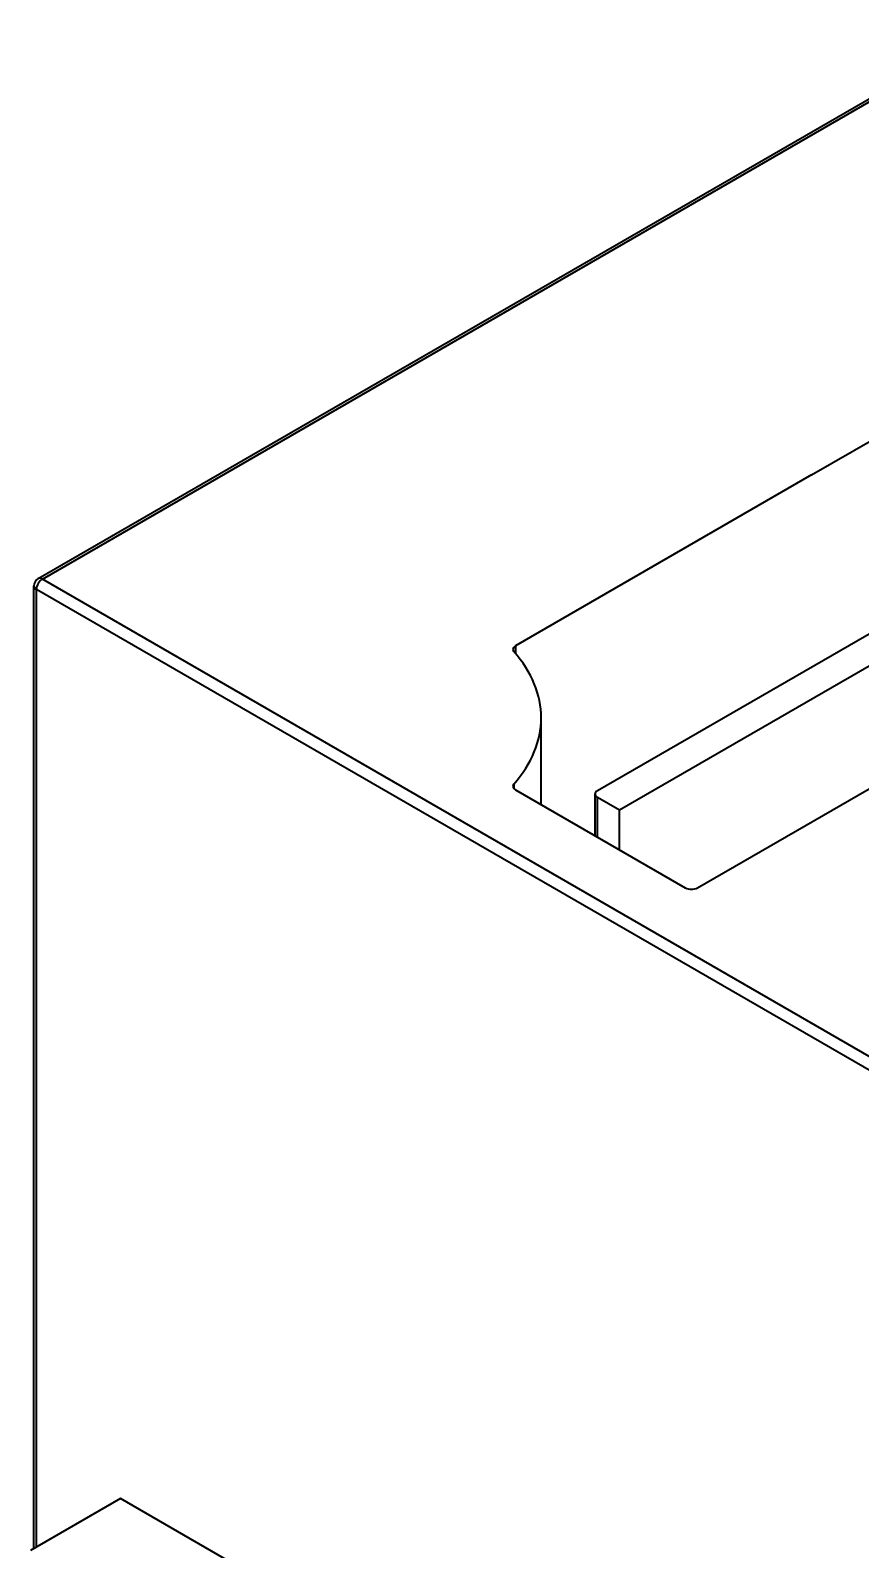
# Model space of a CAD drawing. Header units: millimetres. Extents: x -105 to 105, y -148 to 148.
# Drawn here: x 58.1 to 67.87, y -14.17 to 3.71 of the extents above; entities that cross this region are included whole.
import ezdxf

# ---------------------------------------------------------------- set-up
doc = ezdxf.new("R2010")
doc.units = ezdxf.units.MM
doc.layers.add('粗实线层', color=7, linetype='Continuous', lineweight=35)

msp = doc.modelspace()

# ---------------------------------------------------------------- linework, layer by layer
at = {"layer": '粗实线层', "color": 7, "lineweight": 35, "ltscale": 0.4225}
for p, q in [((58.192, -2.744), (69.365, 3.706)), ((58.242, -2.749), (69.415, 3.701)), ((67.293, -1.525), (70.777, 0.487)), ((64.775, -5.237), (73.017, -0.479)), ((73.418, -0.629), (65.035, -5.469)), ((67.293, -1.525), (63.81, -3.536)), ((58.142, -14.156), (58.142, -2.831)), ((68.708, -8.792), (58.242, -2.749)), ((58.172, -14.14), (58.172, -2.872)), ((68.637, -8.914), (58.172, -2.872)), ((63.81, -3.536), (63.81, -3.625)), ((65.95, -6.383), (70.829, -3.566)), ((64.112, -5.403), (64.112, -4.382)), ((63.791, -5.162), (63.791, -5.214)), ((63.81, -5.229), (65.808, -6.383)), ((64.746, -5.769), (64.746, -5.278)), ((64.775, -5.786), (64.775, -5.319)), ((65.035, -5.469), (64.775, -5.319)), ((65.035, -5.936), (65.035, -5.469)), ((59.162, -13.568), (58.101, -14.18)), ((67.647, -18.467), (59.162, -13.568))]:
    msp.add_line(p, q, dxfattribs=at)
msp.add_arc((58.243, -2.831), 0.101, 120.3357, 179.7816, dxfattribs=at)
for centre, major_axis, start_param, end_param in [((58.242, -2.831), (0.1, 0), 3.141593, 3.926991), ((58.242, -2.831), (0.05, 0.0866), 0.785398, 2.356194), ((58.242, -2.831), (0.05, -0.0866), 2.356194, 3.141593), ((63.88, -3.577), (0.1, 0), 2.356194, 3.14157), ((63.88, -3.577), (0.1, 0), 3.14157, 3.608461), ((61.112, -4.382), (3, 0), 0, 0.466868), ((61.112, -4.382), (3, 0), 5.816317, 6.283185), ((63.88, -5.188), (0.1, 0), 2.674724, 3.141615), ((63.88, -5.188), (0.1, 0), 3.141615, 3.926991), ((64.846, -5.278), (0.1, 0), 2.356194, 3.141593), ((64.846, -5.278), (0.1, 0), 3.141593, 3.926991), ((65.879, -6.342), (0.1, 0), 3.926991, 5.497787)]:
    msp.add_ellipse(centre, major_axis=major_axis, ratio=0.57735, start_param=start_param, end_param=end_param, dxfattribs=at)

doc.saveas('drawing.dxf')
